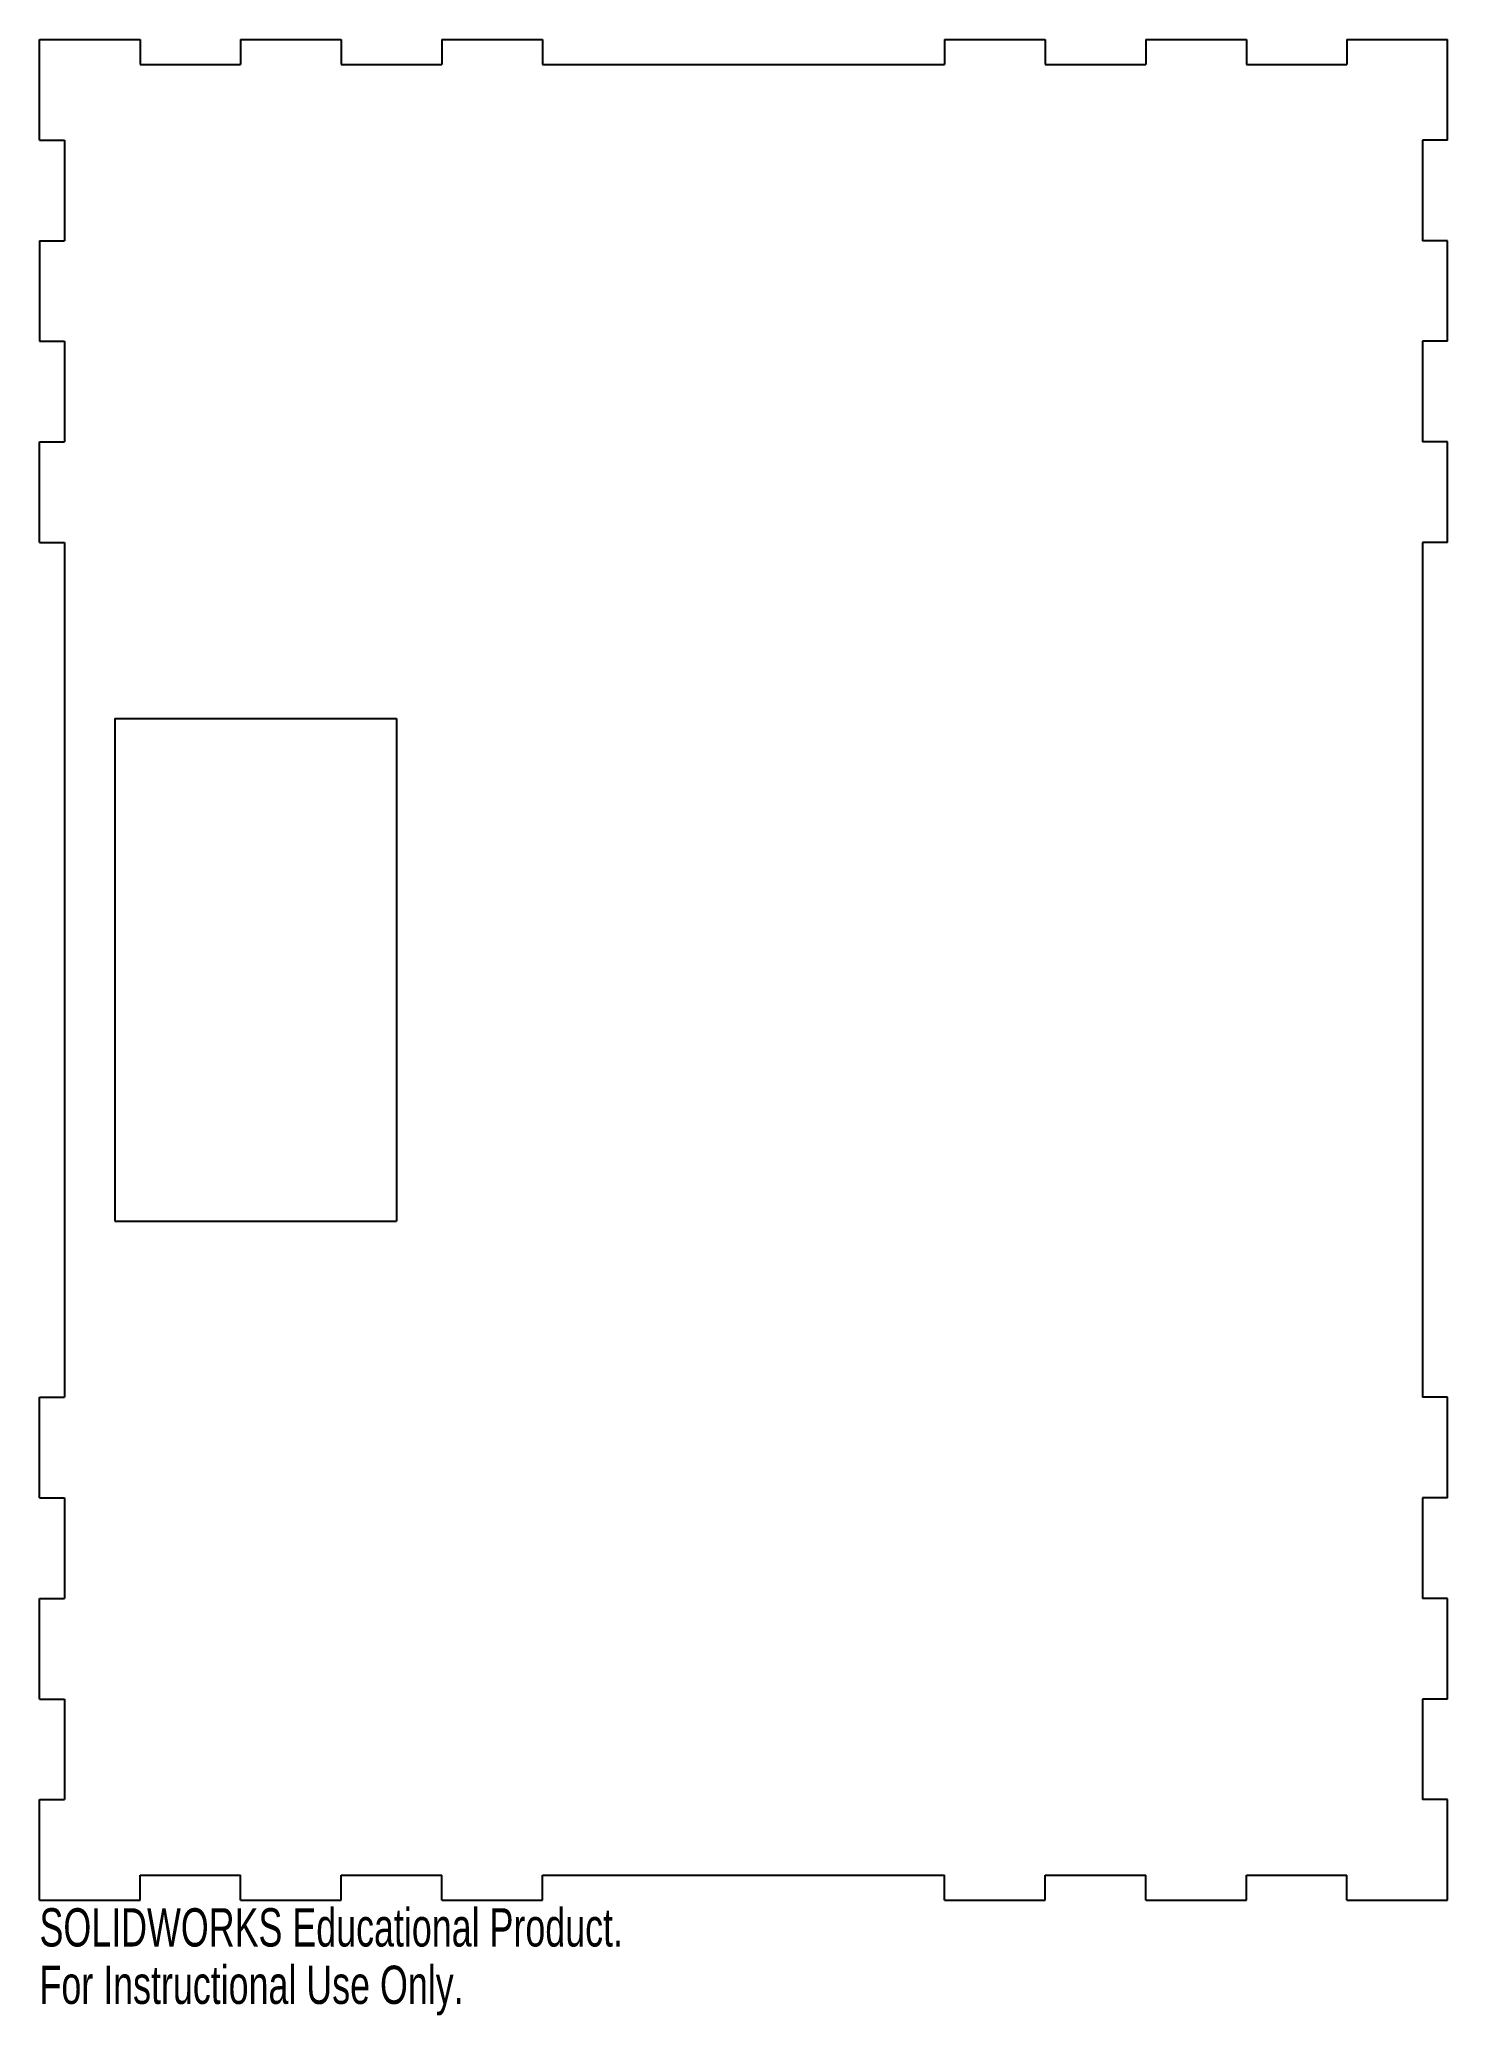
# Model space of a CAD drawing. Header units: inches. Extents: x 0 to 7, y -9.82 to 0.
import ezdxf

# ---------------------------------------------------------------- set-up
doc = ezdxf.new("R2010")
doc.units = ezdxf.units.IN
doc.header["$MEASUREMENT"] = 0
doc.styles.add('SLDTEXTSTYLE0', font='TXT', dxfattribs={"width": 0.7})

msp = doc.modelspace()

# ---------------------------------------------------------------- linework, layer by layer
at = {"color": 7, "linetype": 'Continuous', "lineweight": 25}
for p, q in [((0, 0), (0.5, 0)), ((0, -0.5), (0, 0)), ((0.5, 0), (0.5, -0.125)), ((1, 0), (1.5, 0)), ((1, 0), (1, -0.125)), ((1.5, 0), (1.5, -0.125)), ((2, 0), (2.5, 0)), ((2, 0), (2, -0.125)), ((2.5, 0), (2.5, -0.125)), ((4.5, 0), (5, 0)), ((4.5, 0), (4.5, -0.125)), ((5, 0), (5, -0.125)), ((5.5, 0), (6, 0)), ((5.5, 0), (5.5, -0.125)), ((6, 0), (6, -0.125)), ((6.5, 0), (7, 0)), ((6.5, 0), (6.5, -0.125)), ((7, -0.5), (7, 0)), ((0.5, -0.125), (1, -0.125)), ((1.5, -0.125), (2, -0.125)), ((2.5, -0.125), (4.5, -0.125)), ((5, -0.125), (5.5, -0.125)), ((6, -0.125), (6.5, -0.125)), ((0, -0.5), (0.125, -0.5)), ((0.125, -0.5), (0.125, -1)), ((6.875, -0.5), (6.875, -1)), ((7, -0.5), (6.875, -0.5)), ((0, -1), (0.125, -1)), ((0, -1), (0, -1.5)), ((7, -1), (6.875, -1)), ((7, -1.5), (7, -1)), ((0, -1.5), (0.125, -1.5)), ((0.125, -1.5), (0.125, -2)), ((6.875, -1.5), (6.875, -2)), ((7, -1.5), (6.875, -1.5)), ((0, -2), (0.125, -2)), ((0, -2.5), (0, -2)), ((7, -2), (6.875, -2)), ((7, -2.5), (7, -2)), ((0, -2.5), (0.125, -2.5)), ((0.125, -2.5), (0.125, -6.75)), ((6.875, -2.5), (6.875, -6.75)), ((7, -2.5), (6.875, -2.5)), ((0.375, -3.375), (0.375, -5.875)), ((0.375, -3.375), (1.775, -3.375)), ((1.775, -3.375), (1.775, -5.875)), ((0.375, -5.875), (1.775, -5.875)), ((0, -6.75), (0.125, -6.75)), ((0, -7.25), (0, -6.75)), ((7, -6.75), (6.875, -6.75)), ((7, -7.25), (7, -6.75)), ((0, -7.25), (0.125, -7.25)), ((0.125, -7.25), (0.125, -7.75)), ((6.875, -7.25), (6.875, -7.75)), ((7, -7.25), (6.875, -7.25)), ((0, -7.75), (0.125, -7.75)), ((0, -8.25), (0, -7.75)), ((7, -7.75), (6.875, -7.75)), ((7, -8.25), (7, -7.75)), ((0, -8.25), (0.125, -8.25)), ((0.125, -8.25), (0.125, -8.75)), ((6.875, -8.25), (6.875, -8.75)), ((7, -8.25), (6.875, -8.25)), ((0, -8.75), (0.125, -8.75)), ((0, -9.25), (0, -8.75)), ((7, -8.75), (6.875, -8.75)), ((7, -9.25), (7, -8.75)), ((0.5, -9.25), (0.5, -9.125)), ((0.5, -9.125), (1, -9.125)), ((1, -9.25), (1, -9.125)), ((1.5, -9.25), (1.5, -9.125)), ((1.5, -9.125), (2, -9.125)), ((2, -9.25), (2, -9.125)), ((2.5, -9.25), (2.5, -9.125)), ((2.5, -9.125), (4.5, -9.125)), ((4.5, -9.25), (4.5, -9.125)), ((5, -9.25), (5, -9.125)), ((5, -9.125), (5.5, -9.125)), ((5.5, -9.25), (5.5, -9.125)), ((6, -9.25), (6, -9.125)), ((6, -9.125), (6.5, -9.125)), ((6.5, -9.25), (6.5, -9.125)), ((0, -9.25), (0.5, -9.25)), ((1, -9.25), (1.5, -9.25)), ((2, -9.25), (2.5, -9.25)), ((4.5, -9.25), (5, -9.25)), ((5.5, -9.25), (6, -9.25)), ((6.5, -9.25), (7, -9.25))]:
    msp.add_line(p, q, dxfattribs=at)

# ---------------------------------------------------------------- texts
at = {"color": 7, "linetype": 'Continuous', "char_height": 0.1903, "attachment_point": 1, "style": 'SLDTEXTSTYLE0'}
for s, insert in [('SOLIDWORKS Educational Product.', (0, -9.2901)), ('For Instructional Use Only.', (0, -9.5756))]:
    msp.add_mtext(s, dxfattribs=dict(at, insert=insert))

doc.saveas('drawing.dxf')
